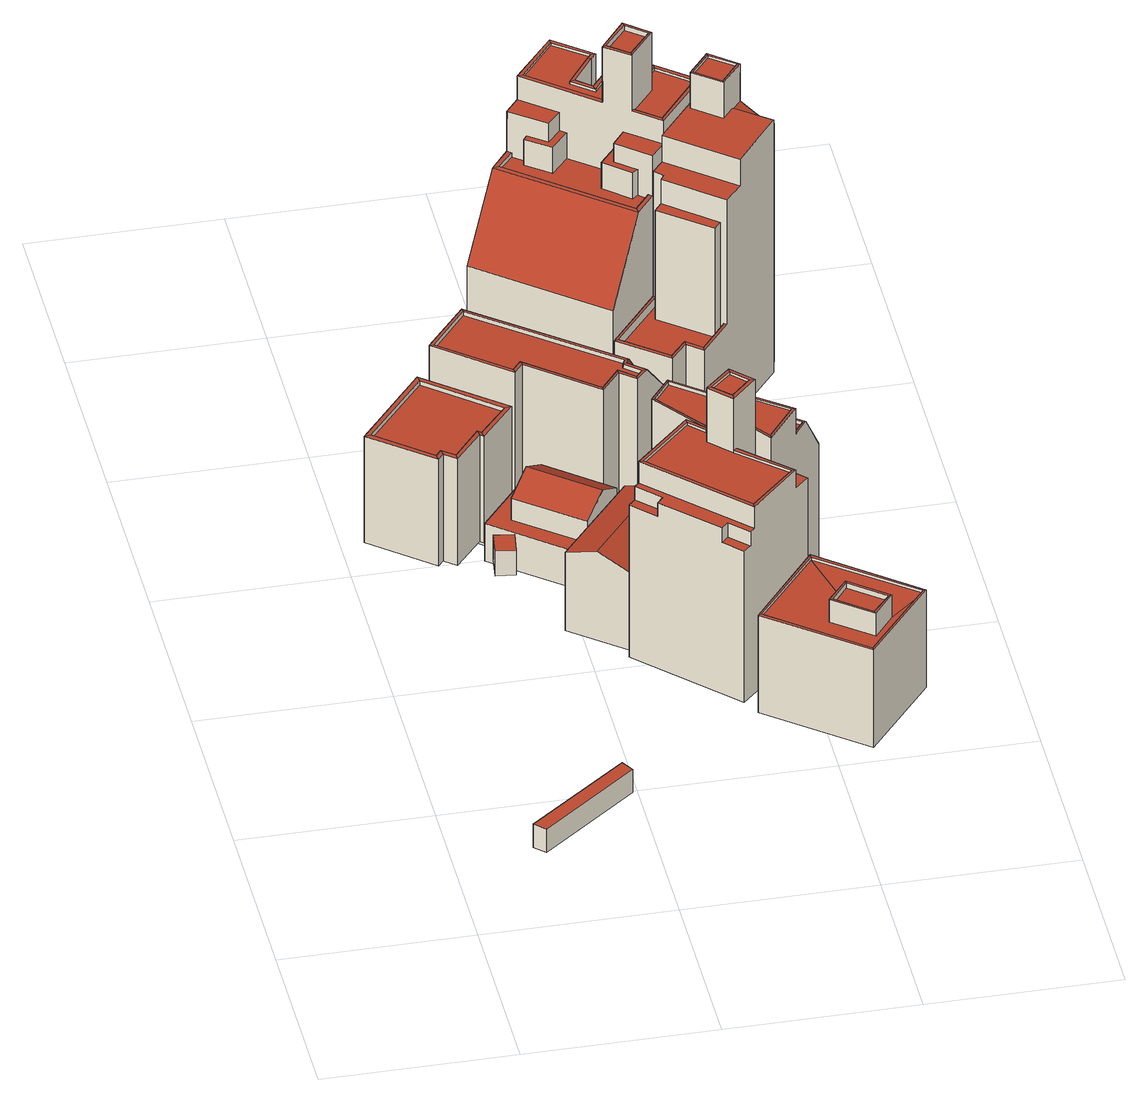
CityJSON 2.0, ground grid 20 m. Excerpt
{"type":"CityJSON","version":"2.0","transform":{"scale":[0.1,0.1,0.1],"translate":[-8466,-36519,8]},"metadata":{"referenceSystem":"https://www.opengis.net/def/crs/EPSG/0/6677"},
"CityObjects":{
"building1":{"type":"Building","attributes":{"class":3001,"usage":412,"measuredHeight":-9999,"storeysAboveGround":1,"storeysBelowGround":0,"prefecture":13,"city":13103,"footprintArea":20.08,"fireproofType":1001,"coverageRatio":80,"floorAreaRatio":400,"surveyYear":2021,"urbanPlanType":21,"areaClassificationType":22,"landUseType":211,"districts":"10","detailedUsage":"1320","meshCode":"53394509"},"geometry":[{"type":"Solid","lod":"2","boundaries":[[[[0,1,2,3]],[[4,5,6,7]],[[0,3,7,6]],[[1,0,6,5]],[[3,2,4,7]],[[2,1,5,4]]]],"semantics":{"surfaces":[{"type":"GroundSurface"},{"type":"RoofSurface"},{"type":"WallSurface"}],"values":[[0,1,2,2,2,2]]}}]},
"building2":{"type":"Building","attributes":{"class":3001,"usage":411,"measuredHeight":12.6,"storeysAboveGround":3,"storeysBelowGround":0,"prefecture":13,"city":13103,"footprintArea":73.39,"fireproofType":1002,"coverageRatio":80,"floorAreaRatio":600,"surveyYear":2021,"urbanPlanType":21,"areaClassificationType":22,"landUseType":211,"districts":"10","detailedUsage":"1310","floodRisk_description":10,"floodRisk_rank":1,"floodRisk_depth":0.02,"floodRisk_adminType":2,"floodRisk_scale":2,"meshCode":"53394509"},"geometry":[{"type":"Solid","lod":"2","boundaries":[[[[8,9,10,11,12,13,14,15]],[[16,17,18,19]],[[20,21,22,23]],[[23,22,17,16]],[[24,25,26,27]],[[28,29,30,31]],[[28,27,26,29]],[[32,33,34,35,36,37,38,39]],[[24,19,18,25]],[[31,30,21,20]],[[9,8,24,27]],[[26,35,34,29]],[[10,9,27,28]],[[18,37,36,25]],[[21,32,39,22]],[[11,10,28,31]],[[14,13,23,16]],[[29,34,33,30]],[[13,12,20,23]],[[30,33,32,21]],[[17,38,37,18]],[[8,15,19,24]],[[15,14,16,19]],[[22,39,38,17]],[[12,11,31,20]],[[25,36,35,26]]]],"semantics":{"surfaces":[{"type":"GroundSurface"},{"type":"RoofSurface"},{"type":"WallSurface"}],"values":[[0,1,1,1,1,1,1,1,1,1,2,2,2,2,2,2,2,2,2,2,2,2,2,2,2,2]]}}]},
"building3":{"type":"Building","attributes":{"class":9999,"usage":461,"measuredHeight":-9999,"storeysAboveGround":9999,"storeysBelowGround":9999,"prefecture":13,"city":13103,"footprintArea":-9999,"fireproofType":1011,"coverageRatio":80,"floorAreaRatio":600,"surveyYear":1,"urbanPlanType":21,"areaClassificationType":22,"landUseType":211,"districts":"10","detailedUsage":"0","floodRisk_description":10,"floodRisk_rank":1,"floodRisk_depth":0.16,"floodRisk_adminType":2,"floodRisk_scale":2,"meshCode":"53394509"},"geometry":[{"type":"Solid","lod":"2","boundaries":[[[[40,41,42,43]],[[44,45,46,47]],[[43,42,47,46]],[[40,43,46,45]],[[41,40,45,44]],[[42,41,44,47]]]],"semantics":{"surfaces":[{"type":"GroundSurface"},{"type":"RoofSurface"},{"type":"WallSurface"}],"values":[[0,1,2,2,2,2]]}}]},
"building4":{"type":"Building","attributes":{"class":3001,"usage":411,"measuredHeight":7.2,"storeysAboveGround":2,"storeysBelowGround":0,"prefecture":13,"city":13103,"footprintArea":59.79,"fireproofType":1001,"coverageRatio":80,"floorAreaRatio":600,"surveyYear":2021,"urbanPlanType":21,"areaClassificationType":22,"landUseType":211,"districts":"10","detailedUsage":"1310","floodRisk_description":10,"floodRisk_rank":1,"floodRisk_depth":0.05,"floodRisk_adminType":2,"floodRisk_scale":2,"meshCode":"53394509"},"geometry":[{"type":"Solid","lod":"2","boundaries":[[[[48,49,50,51,52,53]],[[54,55,56,57]],[[58,59,60,61,62,63,64]],[[65,66,57,56]],[[48,53,59,58]],[[50,49,64,63]],[[57,66,60,59,53,52,54]],[[60,66,65,61]],[[51,50,63,62]],[[49,48,58,64]],[[61,65,56,55,62]],[[54,52,51,62,55]]]],"semantics":{"surfaces":[{"type":"GroundSurface"},{"type":"RoofSurface"},{"type":"WallSurface"}],"values":[[0,1,1,1,2,2,2,2,2,2,2,2]]}}]},
"building5":{"type":"Building","attributes":{"class":3001,"usage":401,"measuredHeight":9.7,"storeysAboveGround":2,"storeysBelowGround":0,"prefecture":13,"city":13103,"footprintArea":85.72,"fireproofType":1001,"coverageRatio":80,"floorAreaRatio":600,"surveyYear":2021,"urbanPlanType":21,"areaClassificationType":22,"landUseType":212,"districts":"10","detailedUsage":"1210","floodRisk_description":10,"floodRisk_rank":1,"floodRisk_depth":0.05,"floodRisk_adminType":2,"floodRisk_scale":2,"meshCode":"53394509"},"geometry":[{"type":"Solid","lod":"2","boundaries":[[[[67,68,69,70]],[[71,72,73,74]],[[73,75,76,74]],[[74,76,69,68,71]],[[70,69,76,75]],[[68,67,72,71]],[[73,72,67,70,75]]]],"semantics":{"surfaces":[{"type":"GroundSurface"},{"type":"RoofSurface"},{"type":"WallSurface"}],"values":[[0,1,1,2,2,2,2]]}}]},
"building6":{"type":"Building","attributes":{"class":9999,"usage":461,"measuredHeight":21.3,"storeysAboveGround":9999,"storeysBelowGround":9999,"prefecture":13,"city":13103,"footprintArea":-9999,"fireproofType":1011,"coverageRatio":80,"floorAreaRatio":600,"surveyYear":1,"urbanPlanType":21,"areaClassificationType":22,"landUseType":212,"districts":"10","detailedUsage":"0","floodRisk_description":10,"floodRisk_rank":1,"floodRisk_depth":0.05,"floodRisk_adminType":2,"floodRisk_scale":2,"meshCode":"53394509"},"geometry":[{"type":"Solid","lod":"2","boundaries":[[[[77,78,79,80,81,82,83,84]],[[85,86,87,88]],[[89,90,86,85]],[[91,92,93]],[[88,87,94,95]],[[93,96,97,98]],[[98,97,99,100]],[[95,94,101,92]],[[102,103,104,105,106,107,108,109,110,111]],[[112,100,99,113]],[[93,92,101,96]],[[92,91,114]],[[114,95,92]],[[112,113,115,116]],[[117,91,93,98]],[[89,116,115,90]],[[83,82,114,91,117]],[[99,108,107,113]],[[88,95,114,82,81]],[[90,105,104,86]],[[97,109,108,99]],[[87,103,102,94]],[[94,102,111,101]],[[77,84,100,112]],[[101,111,110,96]],[[115,106,105,90]],[[80,79,89,85]],[[113,107,106,115]],[[96,110,109,97]],[[78,77,112,116]],[[86,104,103,87]],[[81,80,85,88]],[[98,100,84,83,117]],[[79,78,116,89]]]],"semantics":{"surfaces":[{"type":"GroundSurface"},{"type":"RoofSurface"},{"type":"WallSurface"}],"values":[[0,1,1,1,1,1,1,1,1,1,1,1,1,1,1,1,2,2,2,2,2,2,2,2,2,2,2,2,2,2,2,2,2,2]]}}]},
"building7":{"type":"Building","attributes":{"class":3002,"usage":412,"measuredHeight":22.6,"storeysAboveGround":7,"storeysBelowGround":0,"prefecture":13,"city":13103,"footprintArea":153.16,"fireproofType":1001,"coverageRatio":80,"floorAreaRatio":600,"surveyYear":2021,"urbanPlanType":21,"areaClassificationType":22,"landUseType":211,"districts":"10","detailedUsage":"1320","floodRisk_description":10,"floodRisk_rank":1,"floodRisk_depth":0.05,"floodRisk_adminType":2,"floodRisk_scale":2,"meshCode":"53394509"},"geometry":[{"type":"Solid","lod":"2","boundaries":[[[[118,119,120,121,122,123,124,125,126,127]],[[128,129,130,131]],[[131,130,132,133]],[[134,135,136,137]],[[138,139,140,141]],[[142,143,144,145,146,147,148,149,150]],[[151,152,139,138]],[[153,154,155,156]],[[157,158,129,128]],[[159,160,161,162]],[[163,164,152,151]],[[165,166,167,168,169,170,171,172]],[[173,174,175,176]],[[133,132,136,135]],[[141,140,164,163]],[[159,134,137,160]],[[177,178,179,180]],[[181,182,183,184,185]],[[171,170,179,178]],[[160,142,150,161]],[[125,124,159,162]],[[119,118,185,184]],[[151,138,158,157,181,185,118,127]],[[124,123,134,159]],[[132,145,144,136]],[[163,126,125,162,161,150,149,141]],[[172,171,178,177]],[[139,155,154,140]],[[181,157,182]],[[136,144,143,137]],[[180,120,119,184,183,128,131,165,172,177]],[[182,157,128,183]],[[179,170,169,176,175,121,120,180]],[[173,168,167,174]],[[123,122,135,134]],[[158,148,147,129]],[[164,153,156,152]],[[152,156,155,139]],[[165,131,133,166]],[[121,175,174,167,166,133,135,122]],[[176,169,168,173]],[[141,149,148,158,138]],[[140,154,153,164]],[[137,143,142,160]],[[129,147,146,130]],[[163,151,127,126]],[[130,146,145,132]]]],"semantics":{"surfaces":[{"type":"GroundSurface"},{"type":"RoofSurface"},{"type":"WallSurface"}],"values":[[0,1,1,1,1,1,1,1,1,1,1,1,1,1,1,1,1,1,2,2,2,2,2,2,2,2,2,2,2,2,2,2,2,2,2,2,2,2,2,2,2,2,2,2,2,2,2]]}}]},
"building8":{"type":"Building","attributes":{"class":3002,"usage":413,"measuredHeight":10.1,"storeysAboveGround":2,"storeysBelowGround":0,"prefecture":13,"city":13103,"footprintArea":139.69,"fireproofType":1001,"coverageRatio":80,"floorAreaRatio":600,"surveyYear":2021,"urbanPlanType":21,"areaClassificationType":22,"landUseType":211,"districts":"10","detailedUsage":"1230","floodRisk_description":10,"floodRisk_rank":1,"floodRisk_depth":0.05,"floodRisk_adminType":2,"floodRisk_scale":2,"meshCode":"53394509"},"geometry":[{"type":"Solid","lod":"2","boundaries":[[[[186,187,188,189]],[[190,191,192,193]],[[194,195,196,197]],[[198,199,200,201]],[[193,192,195,194]],[[202,203,204,205]],[[197,196,191,190]],[[206,207,208,209]],[[201,200,210,211]],[[211,210,212,213]],[[213,212,199,198]],[[214,202,205,215,216,204,203,217]],[[211,213,202,214]],[[200,208,207,210]],[[210,207,206,212]],[[217,203,198,201]],[[188,187,197,190]],[[201,211,214,217]],[[186,189,193,194]],[[195,216,215,196]],[[189,188,190,193]],[[212,206,209,199]],[[187,186,194,197]],[[199,209,208,200]],[[196,215,205,191]],[[203,202,213,198]],[[192,204,216,195]],[[191,205,204,192]]]],"semantics":{"surfaces":[{"type":"GroundSurface"},{"type":"RoofSurface"},{"type":"WallSurface"}],"values":[[0,1,1,1,1,1,1,1,1,1,1,1,2,2,2,2,2,2,2,2,2,2,2,2,2,2,2,2]]}}]},
"building9":{"type":"Building","attributes":{"class":3002,"usage":402,"measuredHeight":20.1,"storeysAboveGround":7,"storeysBelowGround":0,"prefecture":13,"city":13103,"footprintArea":125.08,"fireproofType":1001,"coverageRatio":80,"floorAreaRatio":600,"surveyYear":2021,"urbanPlanType":21,"areaClassificationType":22,"landUseType":212,"districts":"10","detailedUsage":"1221","floodRisk_description":10,"floodRisk_rank":1,"floodRisk_depth":0.05,"floodRisk_adminType":2,"floodRisk_scale":2,"meshCode":"53394509"},"geometry":[{"type":"Solid","lod":"2","boundaries":[[[[218,219,220,221]],[[222,223,224,225]],[[226,227,228,229]],[[230,231,232,233]],[[234,235,236,237]],[[222,238,239,223]],[[240,241,242,243,244,245]],[[230,225,224,231]],[[233,232,246,247]],[[248,249,227,226]],[[250,251,229]],[[229,228,236,235]],[[229,235,250]],[[247,246,239,238]],[[252,253,254,255,256,257,258,259]],[[249,259,258,227]],[[238,219,218,250,235,234,247]],[[247,234,237,255,254,233]],[[249,248,222,225,252,259]],[[223,242,241,224]],[[231,240,245,232]],[[253,252,225,230]],[[218,221,251,250]],[[230,233,254,253]],[[228,257,256,236]],[[246,244,243,239]],[[236,256,255,237]],[[239,243,242,223]],[[232,245,244,246]],[[226,229,251,221,220]],[[219,238,222,248,226,220]],[[227,258,257,228]],[[224,241,240,231]]]],"semantics":{"surfaces":[{"type":"GroundSurface"},{"type":"RoofSurface"},{"type":"WallSurface"}],"values":[[0,1,1,1,1,1,1,1,1,1,1,1,1,1,1,2,2,2,2,2,2,2,2,2,2,2,2,2,2,2,2,2,2]]}}]},
"building10":{"type":"Building","attributes":{"class":3002,"usage":401,"measuredHeight":29.5,"storeysAboveGround":11,"storeysBelowGround":0,"prefecture":13,"city":13103,"footprintArea":278.64,"fireproofType":1001,"coverageRatio":80,"floorAreaRatio":600,"surveyYear":2021,"urbanPlanType":21,"areaClassificationType":22,"landUseType":212,"districts":"10","detailedUsage":"1210","floodRisk_description":10,"floodRisk_rank":1,"floodRisk_depth":0.01,"floodRisk_adminType":2,"floodRisk_scale":2,"meshCode":"53394509"},"geometry":[{"type":"Solid","lod":"2","boundaries":[[[[260,261,262,263,264,265,266,267,268,269,270]],[[271,272,273,274]],[[272,271,275,276]],[[277,278,279,280]],[[281,282,283,284]],[[285,286,287,288]],[[289,290,278,277]],[[291,292,293,294]],[[273,295,296,274]],[[297,298,299,300,301,302,303,304,305,306,307,308,309,310,311,312]],[[313,314,315,316,317,318,319,320,321,322,323,324]],[[280,279,325,326]],[[327,328,329,330,331,332]],[[288,287,292,291]],[[333,334,335,336,337]],[[338,284,283,339]],[[340,341,342,343]],[[293,344,345,294]],[[346,347,348,349]],[[346,350,351,347]],[[352,353,354,355]],[[326,325,290,289]],[[274,356,357,271]],[[335,334,282,281]],[[358,359,360,361]],[[350,338,339,351]],[[362,363,364,365,366,367]],[[285,349,348,286]],[[325,355,354,290]],[[334,312,311,282]],[[268,267,285,288]],[[337,336,277,280,299,298]],[[345,289,277,336,335,342,341,329,328,323,322,367,366,358,361,294]],[[264,263,338,350]],[[320,319,364,363]],[[362,367,322,321]],[[333,297,312,334]],[[363,362,321,320]],[[341,340,330,329]],[[275,271,357,270,269,291,294,361,360]],[[324,323,328,327]],[[273,316,315,295]],[[260,356,274,296,343,342,335,281,261]],[[300,299,280,326]],[[282,311,310,283]],[[351,308,307,347]],[[286,305,304,287]],[[265,264,350,346]],[[293,302,301,344]],[[295,315,314,331,330,340,343,296]],[[263,262,284,338]],[[289,345,344,301,300,326]],[[347,307,306,348]],[[266,265,346,349]],[[359,358,366,365]],[[276,318,317,272]],[[337,298,297,333]],[[332,331,314,313]],[[260,270,357,356]],[[287,304,303,292]],[[272,317,316,273]],[[339,309,308,351]],[[269,268,288,291]],[[283,310,309,339]],[[290,354,353,278]],[[292,303,302,293]],[[348,306,305,286]],[[262,261,281,284]],[[267,266,349,285]],[[279,352,355,325]],[[327,332,313,324]],[[278,353,352,279]],[[360,359,365,364,319,318,276,275]]]],"semantics":{"surfaces":[{"type":"GroundSurface"},{"type":"RoofSurface"},{"type":"WallSurface"}],"values":[[0,1,1,1,1,1,1,1,1,1,1,1,1,1,1,1,1,1,1,1,1,1,1,1,1,1,1,1,2,2,2,2,2,2,2,2,2,2,2,2,2,2,2,2,2,2,2,2,2,2,2,2,2,2,2,2,2,2,2,2,2,2,2,2,2,2,2,2,2,2,2,2,2]]}}]},
"building11":{"type":"Building","attributes":{"class":3002,"usage":413,"measuredHeight":26.9,"storeysAboveGround":10,"storeysBelowGround":0,"prefecture":13,"city":13103,"footprintArea":148.24,"fireproofType":1001,"coverageRatio":80,"floorAreaRatio":600,"surveyYear":2021,"urbanPlanType":21,"areaClassificationType":22,"landUseType":211,"districts":"10","detailedUsage":"1230","floodRisk_description":10,"floodRisk_rank":1,"floodRisk_depth":0.09,"floodRisk_adminType":2,"floodRisk_scale":2,"meshCode":"53394509"},"geometry":[{"type":"Solid","lod":"2","boundaries":[[[[368,369,370,371,372,373,374,375]],[[376,377,378,379,380,381,382,383,384]],[[385,386,387,388]],[[389,390,391,392]],[[393,394,395,396]],[[392,391,386,385]],[[388,387,390,389]],[[397,398,399,400,401,402]],[[403,404,405,406]],[[407,408,409,410,411,412,413,414,415,416,417,418]],[[419,420,421,422]],[[406,405,393,396]],[[423,424,425,426,427]],[[428,429,430,431]],[[403,425,424,404]],[[432,433,434,435]],[[436,437,422,421]],[[402,401,431,430,408,407,427,426]],[[386,432,435,387]],[[390,434,433,391]],[[393,414,413,394]],[[423,418,417,424]],[[400,412,411,431,401]],[[428,431,411,410]],[[377,419,422,437,378]],[[370,369,376,384,397,402,426,425]],[[372,371,403,406]],[[376,369,368,419,377]],[[392,380,379,389]],[[373,372,406,396]],[[412,400,399,395,394,413]],[[375,374,382,381,385,388,436,421,420]],[[380,392,385,381]],[[424,417,416,404]],[[404,416,415,405]],[[371,370,425,403]],[[397,384,383,398]],[[387,435,434,390]],[[391,433,432,386]],[[420,419,368,375]],[[429,428,410,409]],[[427,407,418,423]],[[409,408,430,429]],[[405,415,414,393]],[[374,373,396,395,399,398,383,382]],[[436,388,389,379,378,437]]]],"semantics":{"surfaces":[{"type":"GroundSurface"},{"type":"RoofSurface"},{"type":"WallSurface"}],"values":[[0,1,1,1,1,1,1,1,1,1,1,1,1,1,1,1,1,2,2,2,2,2,2,2,2,2,2,2,2,2,2,2,2,2,2,2,2,2,2,2,2,2,2,2,2,2]]}}]}
},
"vertices":[
[70,8,92],[59,19,92],[164,100,92],[172,87,92],[164,100,120],[59,19,120],[70,8,120],[172,87,120],
[117,550,70],[88,516,70],[76,526,70],[70,519,70],[7,571,70],[77,656,70],[157,590,70],[121,547,70],[157,590,198],[150,589,198],[120,554,198],[121,547,198],[7,571,198],[14,572,198],[78,649,198],[77,656,198],[117,550,198],[116,557,198],[88,523,198],[88,516,198],[76,526,198],[75,533,198],[69,526,198],[70,519,198],[14,572,193],[69,526,193],[75,533,193],[88,523,193],[116,557,193],[120,554,193],[150,589,193],[78,649,193],
[119,485,75],[122,511,75],[143,508,75],[139,482,75],[122,511,105],[119,485,105],[139,482,105],[143,508,105],
[118,530,61],[173,597,61],[188,584,61],[184,579,61],[248,526,61],[198,464,61],[248,526,132],[184,579,132],[164,555,150],[229,502,150],[118,530,106],[198,464,106],[209,478,106],[144,530,106],[184,579,106],[188,584,106],[173,597,106],[144,530,132],[209,478,132],
[306,465,50],[228,373,50],[174,417,50],[253,512,50],[228,373,144],[306,465,144],[279,489,157],[201,395,157],[253,512,144],[174,417,144],
[260,574,14],[240,550,14],[171,607,14],[162,596,14],[89,656,14],[157,738,14],[315,608,14],[276,561,14],[162,596,234],[161,601,234],[94,656,234],[89,656,234],[171,607,234],[170,612,234],[297,623,183],[274,595,234],[271,589,234],[133,704,234],[132,708,234],[267,588,234],[283,574,234],[288,574,234],[276,565,234],[276,561,234],[270,594,234],[133,704,229],[94,656,229],[161,601,229],[170,612,229],[240,554,229],[260,579,229],[276,565,229],[283,574,229],[267,588,229],[270,594,229],[260,574,234],[260,579,234],[157,738,183],[240,554,234],[240,550,234],[315,608,183],
[352,397,46],[400,348,46],[321,271,46],[227,367,46],[298,437,46],[315,419,46],[316,418,46],[322,412,46],[338,427,46],[360,405,46],[385,334,271],[381,334,271],[334,288,271],[334,283,271],[244,379,271],[239,379,271],[315,419,271],[298,437,271],[298,432,271],[313,416,271],[333,378,333],[333,384,333],[316,401,333],[311,401,333],[314,415,268],[313,416,268],[298,432,268],[244,379,268],[334,288,268],[381,334,268],[333,378,268],[311,401,268],[320,410,268],[360,405,333],[354,405,333],[338,422,330],[316,401,330],[333,384,330],[354,405,330],[336,381,271],[333,378,271],[316,418,271],[314,415,271],[320,410,271],[322,412,271],[338,427,333],[338,422,333],[334,283,245],[239,379,245],[234,374,245],[257,351,245],[250,343,245],[303,290,245],[310,297,245],[329,278,245],[257,351,229],[234,374,229],[227,367,229],[250,343,229],[329,278,228],[310,297,228],[303,290,228],[321,271,228],[336,381,249],[338,379,249],[385,334,249],[400,348,249],[352,397,249],
[431,184,38],[333,263,38],[403,350,38],[501,270,38],[403,350,155],[403,345,155],[498,270,155],[501,270,155],[431,184,155],[431,188,155],[337,264,155],[333,263,155],[460,237,179],[457,236,179],[438,214,179],[439,210,179],[421,269,152],[460,237,152],[498,270,152],[403,345,152],[421,265,173],[403,242,173],[438,214,173],[457,236,173],[403,242,179],[399,242,179],[421,265,179],[421,269,179],[399,242,152],[337,264,152],[431,188,152],[439,210,152],
[442,497,15],[378,416,15],[286,543,15],[325,593,15],[341,468,252],[344,467,252],[345,468,252],[344,472,252],[286,543,221],[289,543,221],[308,568,221],[308,571,221],[353,465,252],[354,461,252],[372,485,252],[372,488,252],[411,458,221],[425,477,221],[422,476,221],[409,459,221],[378,416,252],[378,420,252],[354,461,250],[345,468,250],[344,467,250],[378,420,250],[407,458,250],[372,485,250],[407,458,252],[411,458,252],[341,468,221],[343,470,221],[442,497,177],[325,593,177],[344,472,217],[353,465,217],[372,488,217],[409,459,217],[422,476,217],[308,568,217],[289,543,217],[343,470,217],
[171,868,10],[281,1003,10],[320,971,10],[314,964,10],[292,933,10],[307,920,10],[331,950,10],[359,928,10],[371,942,10],[411,909,10],[295,767,10],[329,809,248],[328,816,248],[212,911,248],[205,910,248],[348,833,248],[344,836,248],[310,892,391],[314,893,391],[338,922,391],[337,926,391],[281,1003,324],[281,998,324],[315,971,324],[320,971,324],[359,928,324],[359,922,324],[371,937,324],[371,942,324],[335,872,391],[335,876,391],[411,909,324],[405,909,324],[362,855,324],[362,850,324],[228,930,248],[224,934,248],[310,898,321],[313,895,321],[337,926,321],[362,905,321],[337,875,321],[362,855,321],[405,909,321],[371,937,321],[359,922,321],[331,945,321],[308,914,321],[286,932,321],[311,966,321],[315,971,321],[281,998,321],[244,952,321],[237,915,243],[241,920,243],[228,930,243],[212,911,243],[328,816,243],[344,836,243],[335,844,243],[329,839,243],[303,862,243],[321,884,243],[280,917,243],[262,896,243],[359,905,391],[362,905,391],[262,896,274],[280,917,274],[274,922,274],[260,906,274],[241,920,274],[237,915,274],[310,898,324],[244,952,324],[238,951,324],[310,892,324],[313,895,324],[314,964,324],[311,966,324],[260,906,296],[274,922,296],[238,951,296],[224,934,296],[337,875,324],[335,872,324],[307,920,324],[308,914,324],[331,945,324],[331,950,324],[292,933,324],[286,932,324],[338,922,385],[314,893,385],[335,876,385],[359,905,385],[171,868,165],[295,767,165],[328,878,296],[315,861,296],[348,833,296],[362,850,296],[303,862,274],[329,839,274],[335,844,274],[315,861,274],[328,878,274],[321,884,274],
[464,849,9],[470,844,9],[378,731,9],[362,744,9],[345,724,9],[295,764,9],[414,910,9],[474,861,9],[470,844,313],[464,849,313],[435,872,313],[423,857,313],[395,880,313],[417,907,313],[414,910,313],[359,842,313],[425,788,313],[417,907,356],[417,904,356],[442,884,356],[445,884,356],[423,857,356],[423,860,356],[398,880,356],[395,880,356],[300,765,131],[350,826,131],[347,828,131],[295,764,131],[425,788,281],[359,842,281],[347,828,281],[356,820,281],[352,814,281],[408,768,281],[362,744,131],[362,749,131],[345,729,131],[345,724,131],[405,770,121],[402,772,121],[395,763,121],[344,804,121],[352,814,121],[356,820,121],[350,826,121],[300,765,121],[345,729,121],[362,749,121],[378,736,121],[403,767,121],[464,849,296],[474,861,296],[467,866,296],[458,854,296],[403,767,131],[378,736,131],[378,731,131],[408,768,131],[405,770,131],[344,804,252],[395,763,252],[402,772,252],[352,814,252],[417,904,353],[398,880,353],[423,860,353],[442,884,353],[445,884,311],[435,872,311]
]}
